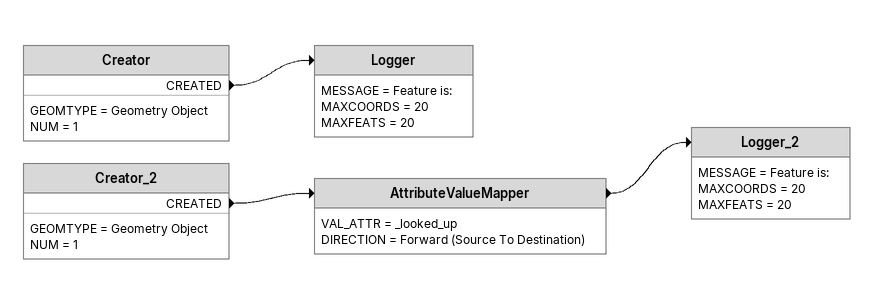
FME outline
Creator
    GEOMTYPE = Geometry Object
    NUM = 1
    CREATED -> Logger
Logger
    MESSAGE = Feature is:
    MAXCOORDS = 20
    MAXFEATS = 20
Creator_2
    GEOMTYPE = Geometry Object
    NUM = 1
    CREATED -> AttributeValueMapper
AttributeValueMapper
    VAL_ATTR = _looked_up
    DIRECTION = Forward (Source To Destination)
    -> Logger_2
Logger_2
    MESSAGE = Feature is:
    MAXCOORDS = 20
    MAXFEATS = 20
